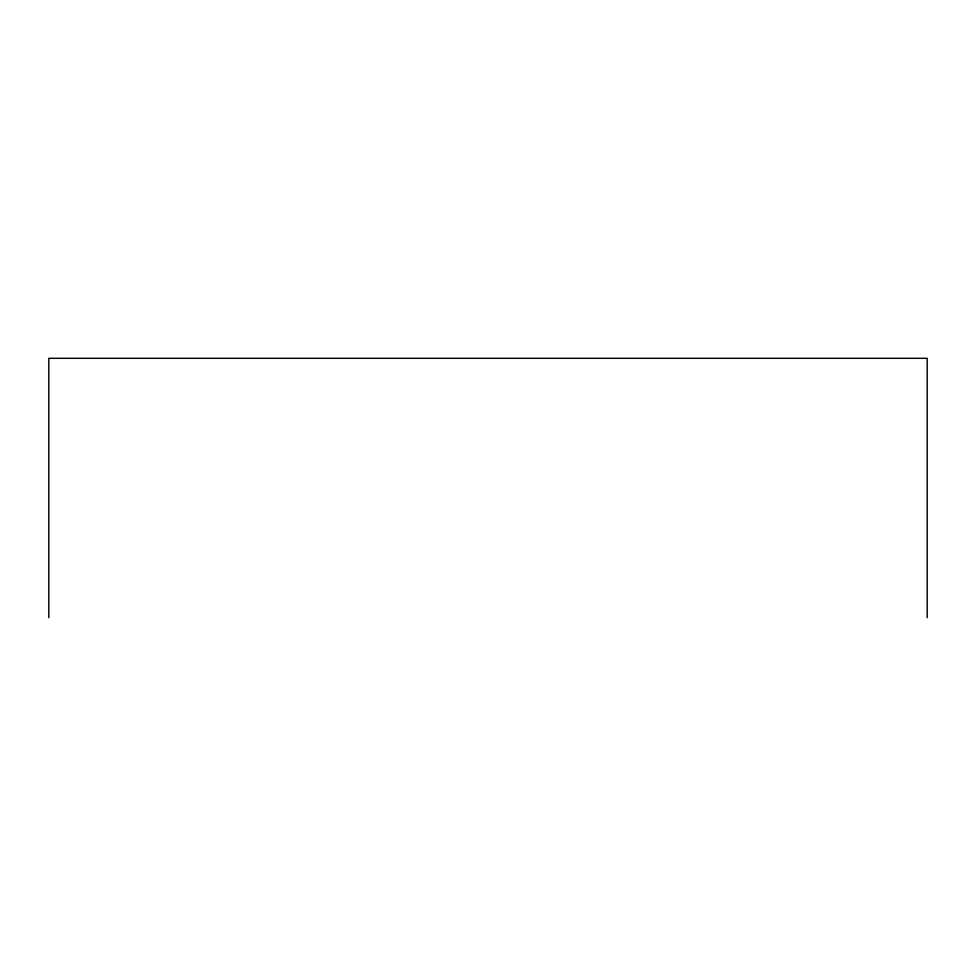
<?xml version="1.0" encoding="UTF-8"?>
<svg xmlns="http://www.w3.org/2000/svg" width="976" height="976" viewBox="0 0 976 976"><rect width="100%" height="100%" fill="white"/><g stroke="black" fill="none" stroke-linecap="round" stroke-linejoin="round"><path stroke-width="1.46" d="M927.2 617.698L927.2 358.302L48.8 358.302L48.8 617.698"/></g></svg>
